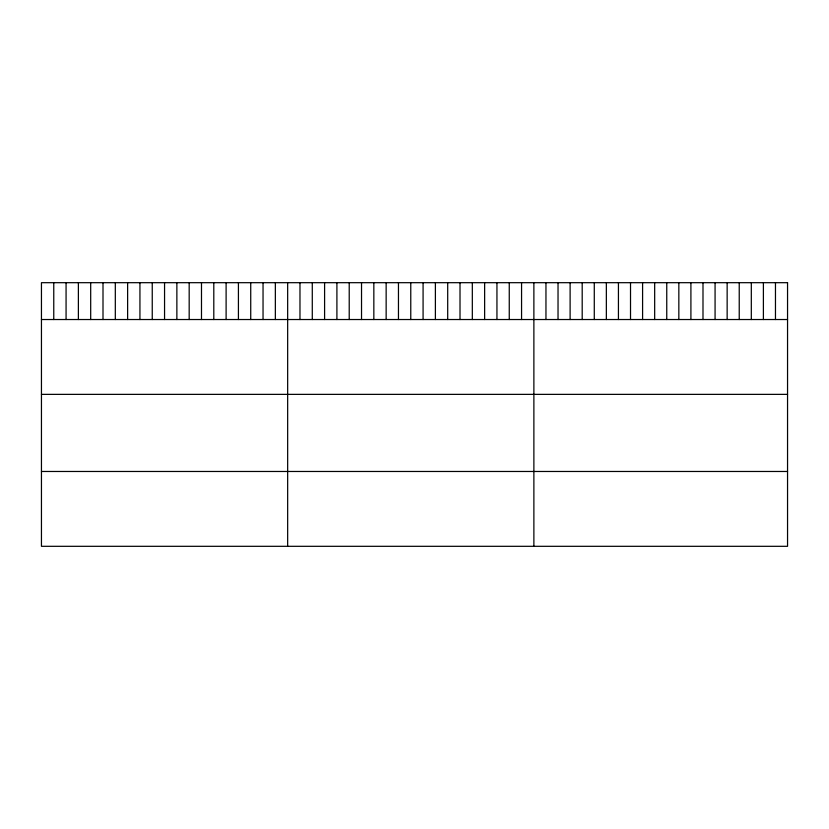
<?xml version="1.0" encoding="UTF-8"?>
<svg xmlns="http://www.w3.org/2000/svg" width="829" height="829" viewBox="0 0 829 829"><rect width="100%" height="100%" fill="white"/><g stroke="black" fill="none" stroke-linecap="round" stroke-linejoin="round"><path stroke-width="1.24" d="M41.45 319.528L787.55 319.528M41.45 394.366L787.55 394.366M41.45 471.473L787.55 471.473M775.467 282.689L775.467 319.528M763.395 282.689L763.395 319.528M751.312 282.689L751.312 319.528M739.23 282.689L739.23 319.528M727.147 282.689L727.147 319.528M715.075 282.689L715.075 319.528M702.992 282.689L702.992 319.528M690.909 282.689L690.909 319.528M678.837 282.689L678.837 319.528M666.754 282.689L666.754 319.528M654.672 282.689L654.672 319.528M642.589 282.689L642.589 319.528M630.517 282.689L630.517 319.528M618.434 282.689L618.434 319.528M606.351 282.689L606.351 319.528M594.279 282.689L594.279 319.528M582.196 282.689L582.196 319.528M570.114 282.689L570.114 319.528M558.031 282.689L558.031 319.528M545.959 282.689L545.959 319.528M533.876 282.689L533.876 546.311M521.565 282.689L521.565 319.528M509.255 282.689L509.255 319.528M496.944 282.689L496.944 319.528M484.633 282.689L484.633 319.528M472.323 282.689L472.323 319.528M460.012 282.689L460.012 319.528M447.701 282.689L447.701 319.528M435.391 282.689L435.391 319.528M423.08 282.689L423.08 319.528M410.769 282.689L410.769 319.528M398.459 282.689L398.459 319.528M386.148 282.689L386.148 319.528M373.838 282.689L373.838 319.528M361.527 282.689L361.527 319.528M349.216 282.689L349.216 319.528M336.906 282.689L336.906 319.528M324.595 282.689L324.595 319.528M312.284 282.689L312.284 319.528M299.974 282.689L299.974 319.528M287.663 282.689L287.663 546.311M275.352 282.689L275.352 319.528M263.042 282.689L263.042 319.528M250.731 282.689L250.731 319.528M238.42 282.689L238.42 319.528M226.11 282.689L226.11 319.528M213.799 282.689L213.799 319.528M201.488 282.689L201.488 319.528M189.178 282.689L189.178 319.528M176.867 282.689L176.867 319.528M164.556 282.689L164.556 319.528M152.246 282.689L152.246 319.528M139.935 282.689L139.935 319.528M127.625 282.689L127.625 319.528M115.314 282.689L115.314 319.528M103.003 282.689L103.003 319.528M90.693 282.689L90.693 319.528M78.382 282.689L78.382 319.528M66.071 282.689L66.071 319.528M53.761 282.689L53.761 319.528M787.55 282.689L41.45 282.689L41.45 546.311L787.55 546.311L787.55 282.689"/></g></svg>
